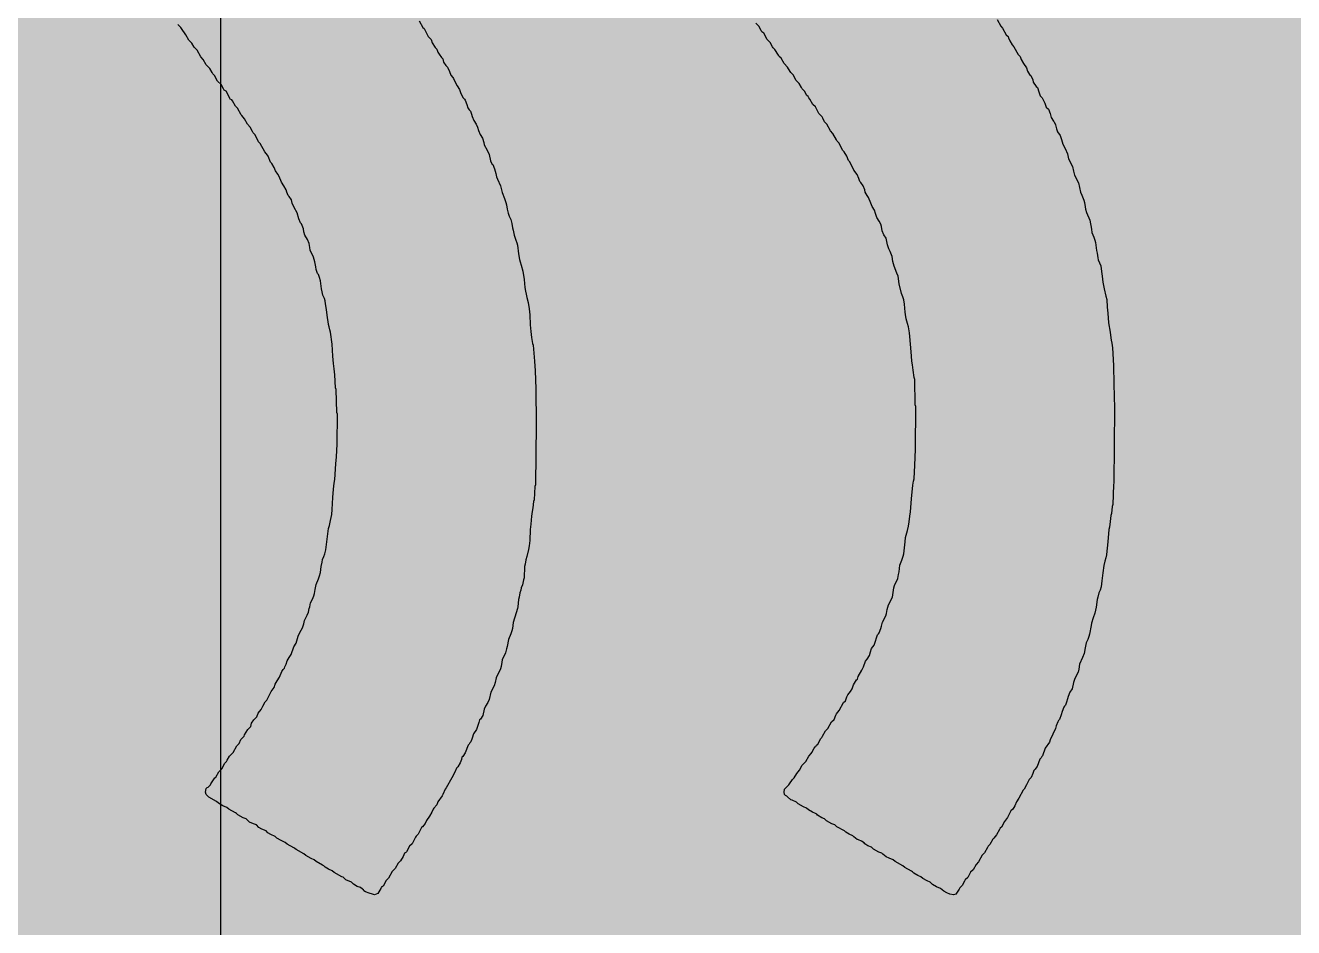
# Model space of a CAD drawing. Header units: inches. Extents: x 0 to 5379, y 0 to 5429.
# Drawn here: x 338.521 to 340.895, y 161.35 to 163.04 of the extents above; entities that cross this region are included whole.
import ezdxf

# ---------------------------------------------------------------- set-up
doc = ezdxf.new("R2010")
doc.units = ezdxf.units.IN
for name, color, linetype in [('Bottom Solder', 6, 'Continuous'), ('SIG 01', 90, 'Continuous'), ('Top Overlay', 2, 'Continuous')]:
    doc.layers.add(name, color=color, linetype=linetype)

msp = doc.modelspace()

# ---------------------------------------------------------------- hatches: boundary and pattern name
at = {"layer": 'Bottom Solder'}
for points in [[(320.6462, 159.1818), (347.218, 159.1818), (347.218, 203.8658), (320.6462, 203.8658)], [(302.967, 159.1818), (347.218, 159.1818), (347.218, 170.289), (302.967, 170.289)]]:
    msp.add_hatch(color=6, dxfattribs=at).paths.add_polyline_path(points)

# ---------------------------------------------------------------- linework, layer by layer
at = {"layer": 'SIG 01'}
msp.add_line((338.8868, 157.1747), (338.8868, 219.6116), dxfattribs=at)
at = {"layer": 'Top Overlay'}
for p, q in [((340.3403, 163.0504), (340.347, 163.038)), ((338.8123, 163.0357), (338.8066, 163.0414)), ((338.8134, 163.0335), (338.8123, 163.0357)), ((338.8213, 163.0222), (338.8134, 163.0335)), ((339.2585, 163.0481), (339.2653, 163.0357)), ((339.2653, 163.0357), (339.2675, 163.0335)), ((339.2675, 163.0335), (339.2687, 163.0312)), ((339.2687, 163.0312), (339.2754, 163.0188)), ((339.8941, 163.038), (339.8884, 163.0436)), ((339.8986, 163.0301), (339.8941, 163.038)), ((339.8997, 163.0278), (339.8986, 163.0301)), ((339.9014, 163.0261), (339.8997, 163.0278)), ((339.9036, 163.025), (339.9014, 163.0261)), ((340.347, 163.038), (340.3504, 163.0346)), ((340.3504, 163.0346), (340.3572, 163.0222)), ((338.8269, 163.0121), (338.8213, 163.0222)), ((338.8326, 163.0064), (338.8269, 163.0121)), ((338.8371, 162.9985), (338.8326, 163.0064)), ((339.2754, 163.0188), (339.2811, 163.0132)), ((339.2811, 163.0132), (339.2827, 163.007)), ((339.2827, 163.007), (339.2884, 162.998)), ((339.9098, 163.0132), (339.9036, 163.025)), ((339.9155, 163.0076), (339.9098, 163.0132)), ((339.92, 162.9997), (339.9155, 163.0076)), ((340.3572, 163.0222), (340.3606, 163.0188)), ((340.3606, 163.0188), (340.3617, 163.0166)), ((340.3617, 163.0166), (340.364, 163.0109)), ((340.364, 163.0109), (340.3685, 163.003)), ((340.3685, 163.003), (340.3718, 162.9997)), ((338.8427, 162.9929), (338.8371, 162.9985)), ((338.8495, 162.9805), (338.8427, 162.9929)), ((338.854, 162.976), (338.8495, 162.9805)), ((339.2884, 162.998), (339.2912, 162.9952)), ((339.2912, 162.9952), (339.2934, 162.9895)), ((339.2934, 162.9895), (339.2968, 162.9839)), ((339.2968, 162.9839), (339.2991, 162.9816)), ((339.2991, 162.9816), (339.3002, 162.9794)), ((339.3002, 162.9794), (339.3025, 162.9771)), ((339.9211, 162.9974), (339.92, 162.9997)), ((339.9239, 162.9946), (339.9211, 162.9974)), ((339.9312, 162.9839), (339.9239, 162.9946)), ((339.9324, 162.9816), (339.9312, 162.9839)), ((339.9357, 162.9783), (339.9324, 162.9816)), ((340.3718, 162.9997), (340.3797, 162.985)), ((340.3797, 162.985), (340.3831, 162.9816)), ((340.3831, 162.9816), (340.3854, 162.976)), ((338.8596, 162.9659), (338.854, 162.976)), ((338.8664, 162.9591), (338.8596, 162.9659)), ((338.8709, 162.9512), (338.8664, 162.9591)), ((339.3025, 162.9771), (339.3041, 162.9709)), ((339.3041, 162.9709), (339.3081, 162.9647)), ((339.3081, 162.9647), (339.3115, 162.9614)), ((339.3115, 162.9614), (339.3149, 162.9535)), ((339.9414, 162.9681), (339.9357, 162.9783)), ((339.9481, 162.9614), (339.9414, 162.9681)), ((339.9527, 162.9535), (339.9481, 162.9614)), ((340.3854, 162.976), (340.3899, 162.9681)), ((340.3899, 162.9681), (340.3955, 162.9602)), ((340.3955, 162.9602), (340.3972, 162.954)), ((338.872, 162.949), (338.8709, 162.9512)), ((338.8754, 162.9456), (338.872, 162.949)), ((338.881, 162.9354), (338.8754, 162.9456)), ((338.8878, 162.9287), (338.881, 162.9354)), ((339.3149, 162.9535), (339.3177, 162.9461)), ((339.3177, 162.9461), (339.3216, 162.9422)), ((339.3216, 162.9422), (339.3227, 162.9399)), ((339.3227, 162.9399), (339.3261, 162.9321)), ((339.3261, 162.9321), (339.3295, 162.9264)), ((339.9538, 162.9512), (339.9527, 162.9535)), ((339.9583, 162.9467), (339.9538, 162.9512)), ((339.9639, 162.9366), (339.9583, 162.9467)), ((339.9696, 162.9309), (339.9639, 162.9366)), ((340.3972, 162.954), (340.4011, 162.9478)), ((340.4011, 162.9478), (340.4034, 162.9456)), ((340.4034, 162.9456), (340.4068, 162.9377)), ((340.4068, 162.9377), (340.4079, 162.9332)), ((340.4079, 162.9332), (340.4135, 162.9253)), ((338.8923, 162.9208), (338.8878, 162.9287)), ((338.8934, 162.9185), (338.8923, 162.9208)), ((338.8968, 162.9163), (338.8934, 162.9185)), ((338.9052, 162.9011), (338.8968, 162.9163)), ((339.3295, 162.9264), (339.334, 162.9197)), ((339.334, 162.9197), (339.3363, 162.9118)), ((339.3363, 162.9118), (339.3408, 162.9039)), ((339.9741, 162.923), (339.9696, 162.9309)), ((339.9752, 162.9208), (339.9741, 162.923)), ((339.9797, 162.9163), (339.9752, 162.9208)), ((339.9842, 162.9084), (339.9797, 162.9163)), ((339.9865, 162.9061), (339.9842, 162.9084)), ((340.4135, 162.9253), (340.4158, 162.923)), ((340.4158, 162.923), (340.418, 162.9152)), ((340.418, 162.9152), (340.4209, 162.9078)), ((340.4209, 162.9078), (340.4248, 162.9039)), ((338.9075, 162.8999), (338.9052, 162.9011)), ((338.9092, 162.8982), (338.9075, 162.8999)), ((338.9148, 162.8881), (338.9092, 162.8982)), ((338.9182, 162.8847), (338.9148, 162.8881)), ((338.925, 162.8723), (338.9182, 162.8847)), ((339.3408, 162.9039), (339.343, 162.9016)), ((339.343, 162.9016), (339.3442, 162.8994)), ((339.3442, 162.8994), (339.3475, 162.8915)), ((339.3475, 162.8915), (339.3492, 162.8853)), ((339.3492, 162.8853), (339.352, 162.8813)), ((339.9876, 162.9039), (339.9865, 162.9061)), ((339.9898, 162.9016), (339.9876, 162.9039)), ((339.9955, 162.8915), (339.9898, 162.9016)), ((340, 162.887), (339.9955, 162.8915)), ((340.0067, 162.8746), (340, 162.887)), ((340.4248, 162.9039), (340.4259, 162.9016)), ((340.4259, 162.9016), (340.4293, 162.8937)), ((340.4293, 162.8937), (340.4321, 162.8864)), ((340.4321, 162.8864), (340.4361, 162.8825)), ((338.9267, 162.8706), (338.925, 162.8723)), ((338.9317, 162.8644), (338.9267, 162.8706)), ((338.9368, 162.8549), (338.9317, 162.8644)), ((339.352, 162.8813), (339.3543, 162.8791)), ((339.3543, 162.8791), (339.3566, 162.8735)), ((339.3566, 162.8735), (339.3577, 162.869)), ((339.3577, 162.869), (339.3605, 162.8616)), ((339.3605, 162.8616), (339.365, 162.8549)), ((340.0124, 162.869), (340.0067, 162.8746)), ((340.0129, 162.8684), (340.0124, 162.869)), ((340.0141, 162.8661), (340.0129, 162.8684)), ((340.0169, 162.8588), (340.0141, 162.8661)), ((340.4361, 162.8825), (340.4395, 162.8746)), ((340.4395, 162.8746), (340.4411, 162.8673)), ((340.4411, 162.8673), (340.4456, 162.8605)), ((340.4456, 162.8605), (340.4473, 162.8588)), ((338.9419, 162.8487), (338.9368, 162.8549)), ((338.9464, 162.8408), (338.9419, 162.8487)), ((338.9475, 162.8385), (338.9464, 162.8408)), ((338.9509, 162.8351), (338.9475, 162.8385)), ((339.365, 162.8549), (339.3678, 162.8487)), ((339.3678, 162.8487), (339.3695, 162.8425)), ((339.3695, 162.8425), (339.3723, 162.8351)), ((340.0214, 162.8543), (340.0169, 162.8588)), ((340.0282, 162.8419), (340.0214, 162.8543)), ((340.0327, 162.8374), (340.0282, 162.8419)), ((340.0394, 162.825), (340.0327, 162.8374)), ((340.4473, 162.8588), (340.4496, 162.8532)), ((340.4496, 162.8532), (340.4513, 162.8459)), ((340.4513, 162.8459), (340.4535, 162.8402)), ((340.4535, 162.8402), (340.458, 162.8335)), ((338.9554, 162.8273), (338.9509, 162.8351)), ((338.9576, 162.8216), (338.9554, 162.8273)), ((338.961, 162.8182), (338.9576, 162.8216)), ((338.9695, 162.803), (338.961, 162.8182)), ((339.3723, 162.8351), (339.3768, 162.8284)), ((339.3768, 162.8284), (339.3791, 162.8205)), ((339.3791, 162.8205), (339.3802, 162.816)), ((339.3802, 162.816), (339.3858, 162.8058)), ((340.0405, 162.8228), (340.0394, 162.825)), ((340.0439, 162.8194), (340.0405, 162.8228)), ((340.0484, 162.8115), (340.0439, 162.8194)), ((340.458, 162.8335), (340.4609, 162.8261)), ((340.4609, 162.8261), (340.4631, 162.8171)), ((340.4631, 162.8171), (340.4676, 162.8092)), ((338.9745, 162.7968), (338.9695, 162.803)), ((338.9757, 162.7946), (338.9745, 162.7968)), ((338.9802, 162.7833), (338.9757, 162.7946)), ((339.3858, 162.8058), (339.3892, 162.798)), ((339.3892, 162.798), (339.392, 162.7861)), ((340.0507, 162.8058), (340.0484, 162.8115)), ((340.0541, 162.8025), (340.0507, 162.8058)), ((340.0586, 162.7946), (340.0541, 162.8025)), ((340.062, 162.7867), (340.0586, 162.7946)), ((340.4676, 162.8092), (340.4721, 162.7991)), ((340.4721, 162.7991), (340.4738, 162.7895)), ((340.4738, 162.7895), (340.4811, 162.7754)), ((338.9824, 162.7811), (338.9802, 162.7833)), ((338.9869, 162.7732), (338.9824, 162.7811)), ((338.9892, 162.7675), (338.9869, 162.7732)), ((338.9937, 162.7608), (338.9892, 162.7675)), ((339.392, 162.7861), (339.3943, 162.7805)), ((339.3943, 162.7805), (339.396, 162.7788)), ((339.396, 162.7788), (339.3994, 162.7709)), ((339.3994, 162.7709), (339.4016, 162.7619)), ((340.0642, 162.7844), (340.062, 162.7867)), ((340.0698, 162.7743), (340.0642, 162.7844)), ((340.0721, 162.7687), (340.0698, 162.7743)), ((340.0783, 162.7602), (340.0721, 162.7687)), ((340.4811, 162.7754), (340.4834, 162.7664)), ((340.4834, 162.7664), (340.4851, 162.7591)), ((338.9965, 162.7568), (338.9937, 162.7608)), ((339.0005, 162.7461), (338.9965, 162.7568)), ((339.005, 162.7394), (339.0005, 162.7461)), ((339.4016, 162.7619), (339.4033, 162.7557)), ((339.4033, 162.7557), (339.405, 162.7518)), ((339.405, 162.7518), (339.4106, 162.7394)), ((340.0811, 162.7529), (340.0783, 162.7602)), ((340.0834, 162.7473), (340.0811, 162.7529)), ((340.0851, 162.7456), (340.0834, 162.7473)), ((340.0896, 162.7388), (340.0851, 162.7456)), ((340.4851, 162.7591), (340.4924, 162.745)), ((340.4924, 162.745), (340.4964, 162.7275)), ((339.0095, 162.7315), (339.005, 162.7394)), ((339.0106, 162.727), (339.0095, 162.7315)), ((339.0129, 162.7213), (339.0106, 162.727)), ((339.0151, 162.7191), (339.0129, 162.7213)), ((339.0191, 162.7129), (339.0151, 162.7191)), ((339.4106, 162.7394), (339.4135, 162.7264)), ((339.4135, 162.7264), (339.418, 162.7151)), ((340.0924, 162.7315), (340.0896, 162.7388)), ((340.0935, 162.727), (340.0924, 162.7315)), ((340.0969, 162.7213), (340.0935, 162.727)), ((340.098, 162.7191), (340.0969, 162.7213)), ((340.0997, 162.7174), (340.098, 162.7191)), ((340.1037, 162.7067), (340.0997, 162.7174)), ((340.4964, 162.7275), (340.4986, 162.7219)), ((340.4986, 162.7219), (340.5026, 162.7123)), ((339.0207, 162.7067), (339.0191, 162.7129)), ((339.0241, 162.6988), (339.0207, 162.7067)), ((339.0298, 162.6887), (339.0241, 162.6988)), ((339.418, 162.7151), (339.4208, 162.7078)), ((339.4208, 162.7078), (339.4219, 162.7033)), ((339.4219, 162.7033), (339.423, 162.6954)), ((339.423, 162.6954), (339.4247, 162.6881)), ((340.1065, 162.7005), (340.1037, 162.7067)), ((340.111, 162.6937), (340.1065, 162.7005)), ((340.1127, 162.6875), (340.111, 162.6937)), ((340.5026, 162.7123), (340.5037, 162.7078)), ((340.5037, 162.7078), (340.5048, 162.6999)), ((340.5048, 162.6999), (340.5059, 162.6954)), ((340.5059, 162.6954), (340.5076, 162.6892)), ((339.0331, 162.6774), (339.0298, 162.6887)), ((339.0365, 162.6695), (339.0331, 162.6774)), ((339.4247, 162.6881), (339.427, 162.6825)), ((339.427, 162.6825), (339.4298, 162.6763)), ((339.4298, 162.6763), (339.432, 162.6684)), ((340.1149, 162.6796), (340.1127, 162.6875)), ((340.1194, 162.6729), (340.1149, 162.6796)), ((340.1228, 162.6672), (340.1194, 162.6729)), ((340.5076, 162.6892), (340.5138, 162.6751)), ((340.5138, 162.6751), (340.5166, 162.6577)), ((339.0382, 162.6678), (339.0365, 162.6695)), ((339.0416, 162.6588), (339.0382, 162.6678)), ((339.0427, 162.6532), (339.0416, 162.6588)), ((339.0444, 162.647), (339.0427, 162.6532)), ((339.0495, 162.6385), (339.0444, 162.647)), ((339.432, 162.6684), (339.4332, 162.6605)), ((339.4332, 162.6605), (339.4343, 162.656)), ((339.4343, 162.656), (339.436, 162.6464)), ((339.436, 162.6464), (339.4394, 162.6374)), ((340.1239, 162.6627), (340.1228, 162.6672)), ((340.1251, 162.6549), (340.1239, 162.6627)), ((340.1279, 162.6475), (340.1251, 162.6549)), ((340.1324, 162.6408), (340.1279, 162.6475)), ((340.5166, 162.6577), (340.5178, 162.652)), ((340.5178, 162.652), (340.5211, 162.643)), ((339.0523, 162.6312), (339.0495, 162.6385)), ((339.0534, 162.6233), (339.0523, 162.6312)), ((339.0546, 162.6188), (339.0534, 162.6233)), ((339.4394, 162.6374), (339.4411, 162.6323)), ((339.4411, 162.6323), (339.4422, 162.6278)), ((339.4422, 162.6278), (339.4444, 162.612)), ((340.1352, 162.6289), (340.1324, 162.6408)), ((340.1375, 162.621), (340.1352, 162.6289)), ((340.5211, 162.643), (340.5234, 162.6374)), ((340.5234, 162.6374), (340.5245, 162.6329)), ((340.5245, 162.6329), (340.5262, 162.6177)), ((339.0607, 162.6058), (339.0546, 162.6188)), ((339.063, 162.5968), (339.0607, 162.6058)), ((339.4444, 162.612), (339.4461, 162.6013)), ((339.4461, 162.6013), (339.4473, 162.5968)), ((340.1403, 162.616), (340.1375, 162.621)), ((340.1437, 162.607), (340.1403, 162.616)), ((340.1453, 162.5974), (340.1437, 162.607)), ((340.5262, 162.6177), (340.5273, 162.6132)), ((340.5273, 162.6132), (340.5285, 162.6041)), ((340.5285, 162.6041), (340.5296, 162.6008)), ((340.5296, 162.6008), (340.5341, 162.5895)), ((339.0647, 162.5872), (339.063, 162.5968)), ((339.0658, 162.5827), (339.0647, 162.5872)), ((339.0681, 162.5748), (339.0658, 162.5827)), ((339.4473, 162.5968), (339.449, 162.5906)), ((339.449, 162.5906), (339.4523, 162.5794)), ((339.4523, 162.5794), (339.4546, 162.5636)), ((340.1476, 162.5884), (340.1453, 162.5974)), ((340.1527, 162.5754), (340.1476, 162.5884)), ((340.1549, 162.5698), (340.1527, 162.5754)), ((340.5341, 162.5895), (340.5358, 162.5788)), ((340.5358, 162.5788), (340.5369, 162.5698)), ((339.0698, 162.5732), (339.0681, 162.5748)), ((339.072, 162.5675), (339.0698, 162.5732)), ((339.0737, 162.5613), (339.072, 162.5675)), ((339.0754, 162.5461), (339.0737, 162.5613)), ((339.4546, 162.5636), (339.4563, 162.5484)), ((340.1566, 162.5557), (340.1549, 162.5698)), ((340.1611, 162.5377), (340.1566, 162.5557)), ((340.5369, 162.5698), (340.538, 162.5585)), ((340.538, 162.5585), (340.5403, 162.5461)), ((339.0765, 162.5405), (339.0754, 162.5461)), ((339.0782, 162.5343), (339.0765, 162.5405)), ((339.081, 162.5281), (339.0782, 162.5343)), ((339.0822, 162.5236), (339.081, 162.5281)), ((339.4563, 162.5484), (339.4574, 162.5416)), ((339.4574, 162.5416), (339.4585, 162.536)), ((339.4585, 162.536), (339.4602, 162.5298)), ((339.4602, 162.5298), (339.4625, 162.5208)), ((340.1639, 162.5315), (340.1611, 162.5377)), ((340.1656, 162.5253), (340.1639, 162.5315)), ((340.5403, 162.5461), (340.5437, 162.5326)), ((340.5437, 162.5326), (340.5454, 162.5264)), ((339.0833, 162.5179), (339.0822, 162.5236)), ((339.0844, 162.5112), (339.0833, 162.5179)), ((339.0855, 162.5022), (339.0844, 162.5112)), ((339.4625, 162.5208), (339.4642, 162.5089)), ((339.4642, 162.5089), (339.4653, 162.4977)), ((340.1668, 162.5174), (340.1656, 162.5253)), ((340.1679, 162.5027), (340.1668, 162.5174)), ((340.5454, 162.5264), (340.5465, 162.5117)), ((340.5465, 162.5117), (340.5476, 162.5005)), ((339.0867, 162.492), (339.0855, 162.5022)), ((339.0878, 162.4853), (339.0867, 162.492)), ((339.0889, 162.4796), (339.0878, 162.4853)), ((339.4653, 162.4977), (339.4664, 162.4785)), ((340.169, 162.4982), (340.1679, 162.5027)), ((340.1701, 162.4903), (340.169, 162.4982)), ((340.1724, 162.4813), (340.1701, 162.4903)), ((340.1741, 162.4751), (340.1724, 162.4813)), ((340.5476, 162.5005), (340.5488, 162.4824)), ((340.5488, 162.4824), (340.5516, 162.465)), ((339.09, 162.4751), (339.0889, 162.4796)), ((339.0912, 162.4695), (339.09, 162.4751)), ((339.0923, 162.465), (339.0912, 162.4695)), ((339.0957, 162.4424), (339.0923, 162.465)), ((339.4664, 162.4785), (339.4675, 162.4661)), ((339.4675, 162.4661), (339.4687, 162.4548)), ((340.1763, 162.4639), (340.1741, 162.4751)), ((340.1786, 162.4357), (340.1763, 162.4639)), ((340.5516, 162.465), (340.5527, 162.4593)), ((340.5527, 162.4593), (340.5538, 162.4503)), ((339.0968, 162.4199), (339.0957, 162.4424)), ((339.4687, 162.4548), (339.4704, 162.4441)), ((339.4704, 162.4441), (339.4715, 162.4407)), ((339.4715, 162.4407), (339.4726, 162.4329)), ((339.4726, 162.4329), (339.4743, 162.4109)), ((340.1797, 162.4199), (340.1786, 162.4357)), ((340.5538, 162.4503), (340.555, 162.4447)), ((340.555, 162.4447), (340.5561, 162.4357)), ((340.5561, 162.4357), (340.5578, 162.4024)), ((339.0979, 162.4064), (339.0968, 162.4199)), ((339.4743, 162.4109), (339.4754, 162.3929)), ((340.1808, 162.4109), (340.1797, 162.4199)), ((340.182, 162.4041), (340.1808, 162.4109)), ((339.0991, 162.3962), (339.0979, 162.4064)), ((339.1002, 162.385), (339.0991, 162.3962)), ((339.1019, 162.3607), (339.1002, 162.385)), ((339.4754, 162.3929), (339.4766, 162.3591)), ((340.1831, 162.394), (340.182, 162.4041)), ((340.1848, 162.3799), (340.1831, 162.394)), ((340.5578, 162.4024), (340.5589, 162.3675)), ((340.1859, 162.3765), (340.1848, 162.3799)), ((340.187, 162.3292), (340.1859, 162.3765)), ((340.5589, 162.3675), (340.56, 162.3224)), ((339.103, 162.3574), (339.1019, 162.3607)), ((339.1041, 162.3145), (339.103, 162.3574)), ((339.4766, 162.3591), (339.4771, 162.2931)), ((339.1053, 162.3112), (339.1041, 162.3145)), ((340.1882, 162.3258), (340.187, 162.3292)), ((340.1876, 162.2452), (340.1882, 162.3258)), ((340.56, 162.3224), (340.5589, 162.1827)), ((339.1047, 162.2554), (339.1053, 162.3112)), ((339.4771, 162.292), (339.476, 162.1793)), ((339.4771, 162.2931), (339.4771, 162.292)), ((339.1036, 162.2317), (339.1047, 162.2554)), ((340.1865, 162.2159), (340.1876, 162.2452)), ((339.1024, 162.2182), (339.1036, 162.2317)), ((339.1002, 162.1889), (339.1024, 162.2182)), ((340.1848, 162.1906), (340.1865, 162.2159)), ((339.0979, 162.1709), (339.0991, 162.1821)), ((339.0991, 162.1821), (339.1002, 162.1889)), ((339.4749, 162.1759), (339.4737, 162.1511)), ((339.476, 162.1793), (339.4749, 162.1759)), ((340.1797, 162.1528), (340.1825, 162.1782)), ((340.1825, 162.1782), (340.1837, 162.1861)), ((340.1837, 162.1861), (340.1848, 162.1906)), ((340.5578, 162.1793), (340.5566, 162.1421)), ((340.5589, 162.1827), (340.5578, 162.1793)), ((339.0957, 162.1326), (339.0968, 162.1551)), ((339.0968, 162.1551), (339.0979, 162.1709)), ((339.4726, 162.1478), (339.4709, 162.1359)), ((339.4737, 162.1511), (339.4726, 162.1478)), ((340.178, 162.1286), (340.1797, 162.1528)), ((339.0946, 162.1235), (339.0957, 162.1326)), ((339.4698, 162.1292), (339.4687, 162.1202)), ((339.4709, 162.1359), (339.4698, 162.1292)), ((340.1769, 162.1207), (340.178, 162.1286)), ((340.5544, 162.1252), (340.5533, 162.1218)), ((340.5555, 162.1388), (340.5544, 162.1252)), ((340.5566, 162.1421), (340.5555, 162.1388)), ((339.0884, 162.0971), (339.0906, 162.1027)), ((339.0906, 162.1027), (339.0923, 162.1123)), ((339.0923, 162.1123), (339.0946, 162.1235)), ((339.4675, 162.1055), (339.4664, 162.0954)), ((339.4687, 162.1202), (339.4675, 162.1055)), ((340.1724, 162.0937), (340.1746, 162.1016)), ((340.1746, 162.1016), (340.1758, 162.1095)), ((340.1758, 162.1095), (340.1769, 162.1207)), ((340.5521, 162.1106), (340.5504, 162.0999)), ((340.5533, 162.1218), (340.5521, 162.1106)), ((339.0839, 162.0576), (339.0884, 162.0971)), ((339.4664, 162.0954), (339.4653, 162.0751)), ((340.1679, 162.0723), (340.169, 162.0802)), ((340.169, 162.0802), (340.1724, 162.0937)), ((340.5482, 162.0796), (340.5471, 162.0661)), ((340.5493, 162.0954), (340.5482, 162.0796)), ((340.5504, 162.0999), (340.5493, 162.0954)), ((339.0816, 162.0497), (339.0839, 162.0576)), ((339.463, 162.0582), (339.4597, 162.0447)), ((339.4642, 162.0649), (339.463, 162.0582)), ((339.4653, 162.0751), (339.4642, 162.0649)), ((340.1656, 162.0497), (340.1679, 162.0723)), ((340.5459, 162.0548), (340.5448, 162.048)), ((340.5471, 162.0661), (340.5459, 162.0548)), ((339.0748, 162.0261), (339.0765, 162.0345)), ((339.0765, 162.0345), (339.0777, 162.039)), ((339.0777, 162.039), (339.0799, 162.0447)), ((339.0799, 162.0447), (339.0816, 162.0497)), ((339.4568, 162.0306), (339.4557, 162.0261)), ((339.458, 162.0385), (339.4568, 162.0306)), ((339.4597, 162.0447), (339.458, 162.0385)), ((340.1566, 162.0159), (340.1583, 162.0289)), ((340.1583, 162.0289), (340.1617, 162.0379)), ((340.1617, 162.0379), (340.1645, 162.0452)), ((340.1645, 162.0452), (340.1656, 162.0497)), ((340.542, 162.0362), (340.5397, 162.0283)), ((340.5437, 162.0424), (340.542, 162.0362)), ((340.5448, 162.048), (340.5437, 162.0424)), ((339.0698, 162.003), (339.072, 162.0086)), ((339.072, 162.0086), (339.0737, 162.0148)), ((339.0737, 162.0148), (339.0748, 162.0261)), ((339.4557, 162.0261), (339.4546, 162.0047)), ((340.1544, 162.0035), (340.1555, 162.0114)), ((340.1555, 162.0114), (340.1566, 162.0159)), ((340.538, 162.0142), (340.5364, 161.999)), ((340.5397, 162.0283), (340.538, 162.0142)), ((339.0624, 161.9754), (339.0636, 161.9832)), ((339.0636, 161.9832), (339.0658, 161.9923)), ((339.0658, 161.9923), (339.0698, 162.003)), ((339.4484, 161.9816), (339.4467, 161.9765)), ((339.4495, 161.9861), (339.4484, 161.9816)), ((339.4518, 161.9917), (339.4495, 161.9861)), ((339.4535, 162.0013), (339.4518, 161.9917)), ((339.4546, 162.0047), (339.4535, 162.0013)), ((340.1453, 161.9731), (340.147, 161.9861)), ((340.147, 161.9861), (340.1482, 161.9906)), ((340.1482, 161.9906), (340.1544, 162.0035)), ((340.533, 161.9821), (340.5307, 161.9765)), ((340.5347, 161.9883), (340.533, 161.9821)), ((340.5364, 161.999), (340.5347, 161.9883)), ((339.0534, 161.9506), (339.0551, 161.9579)), ((339.0551, 161.9579), (339.0585, 161.9647)), ((339.0585, 161.9647), (339.0613, 161.9709)), ((339.0613, 161.9709), (339.0624, 161.9754)), ((339.4444, 161.9641), (339.4433, 161.9506)), ((339.4456, 161.9686), (339.4444, 161.9641)), ((339.4467, 161.9765), (339.4456, 161.9686)), ((340.1369, 161.9545), (340.1442, 161.9686)), ((340.1442, 161.9686), (340.1453, 161.9731)), ((340.5273, 161.9641), (340.5257, 161.95)), ((340.5285, 161.9686), (340.5273, 161.9641)), ((340.5307, 161.9765), (340.5285, 161.9686)), ((339.0438, 161.9252), (339.0489, 161.9348)), ((339.0489, 161.9348), (339.0512, 161.9404)), ((339.0512, 161.9404), (339.0523, 161.9472)), ((339.0523, 161.9472), (339.0534, 161.9506)), ((339.4399, 161.9393), (339.4343, 161.9213)), ((339.4422, 161.9472), (339.4399, 161.9393)), ((339.4433, 161.9506), (339.4422, 161.9472)), ((340.1318, 161.9337), (340.1329, 161.9382)), ((340.1329, 161.9382), (340.1346, 161.9455)), ((340.1346, 161.9455), (340.1369, 161.9545)), ((340.5234, 161.9387), (340.52, 161.9297)), ((340.5257, 161.95), (340.5234, 161.9387)), ((339.0348, 161.9027), (339.0399, 161.9111)), ((339.0399, 161.9111), (339.0422, 161.919)), ((339.0422, 161.919), (339.0438, 161.9252)), ((339.4343, 161.9213), (339.4332, 161.91)), ((340.1228, 161.91), (340.1239, 161.9145)), ((340.1239, 161.9145), (340.1256, 161.9218)), ((340.1256, 161.9218), (340.1318, 161.9337)), ((340.5161, 161.9156), (340.5133, 161.8993)), ((340.5172, 161.9201), (340.5161, 161.9156)), ((340.52, 161.9297), (340.5172, 161.9201)), ((339.0281, 161.8824), (339.032, 161.8954)), ((339.032, 161.8954), (339.0348, 161.9027)), ((339.4253, 161.8897), (339.423, 161.8762)), ((339.4298, 161.8999), (339.4253, 161.8897)), ((339.432, 161.9055), (339.4298, 161.8999)), ((339.4332, 161.91), (339.432, 161.9055)), ((340.1127, 161.8863), (340.1144, 161.8925)), ((340.1144, 161.8925), (340.1166, 161.8982)), ((340.1166, 161.8982), (340.1183, 161.8999)), ((340.1183, 161.8999), (340.1194, 161.9021)), ((340.1194, 161.9021), (340.1228, 161.91)), ((340.5099, 161.8892), (340.5071, 161.883)), ((340.5121, 161.8948), (340.5099, 161.8892)), ((340.5133, 161.8993), (340.5121, 161.8948)), ((339.0185, 161.8615), (339.0236, 161.8756)), ((339.0236, 161.8756), (339.0281, 161.8824)), ((339.4202, 161.8644), (339.414, 161.8514)), ((339.4219, 161.8717), (339.4202, 161.8644)), ((339.423, 161.8762), (339.4219, 161.8717)), ((340.1014, 161.8593), (340.1031, 161.8666)), ((340.1031, 161.8666), (340.1053, 161.8723)), ((340.1053, 161.8723), (340.1098, 161.879)), ((340.1098, 161.879), (340.1127, 161.8863)), ((340.5031, 161.8632), (340.5003, 161.8559)), ((340.5048, 161.8739), (340.5031, 161.8632)), ((340.5071, 161.883), (340.5048, 161.8739)), ((339.0072, 161.8379), (339.0095, 161.8435)), ((339.0095, 161.8435), (339.0112, 161.8497)), ((339.0112, 161.8497), (339.0151, 161.8559)), ((339.0151, 161.8559), (339.0185, 161.8615)), ((339.4118, 161.839), (339.4106, 161.8345)), ((339.4129, 161.8469), (339.4118, 161.839)), ((339.414, 161.8514), (339.4129, 161.8469)), ((340.0901, 161.8379), (340.0941, 161.8486)), ((340.0941, 161.8486), (340.0969, 161.8525)), ((340.0969, 161.8525), (340.1014, 161.8593)), ((340.4947, 161.8435), (340.493, 161.8339)), ((340.5003, 161.8559), (340.4947, 161.8435)), ((338.9926, 161.812), (338.9971, 161.8187)), ((338.9971, 161.8187), (339.001, 161.8294)), ((339.001, 161.8294), (339.0038, 161.8334)), ((339.0038, 161.8334), (339.0061, 161.8356)), ((339.0061, 161.8356), (339.0072, 161.8379)), ((339.4028, 161.8176), (339.4005, 161.8086)), ((339.4106, 161.8345), (339.4028, 161.8176)), ((340.0772, 161.8137), (340.0789, 161.8153)), ((340.0789, 161.8153), (340.08, 161.8199)), ((340.08, 161.8199), (340.0867, 161.8322)), ((340.0867, 161.8322), (340.0901, 161.8379)), ((340.4857, 161.8165), (340.4834, 161.8086)), ((340.4918, 161.8283), (340.4857, 161.8165)), ((340.493, 161.8339), (340.4918, 161.8283)), ((338.9779, 161.786), (338.9813, 161.7917)), ((338.9813, 161.7917), (338.9869, 161.7996)), ((338.9869, 161.7996), (338.9886, 161.8058)), ((338.9886, 161.8058), (338.9926, 161.812)), ((339.3988, 161.8024), (339.3926, 161.7906)), ((339.4005, 161.8086), (339.3988, 161.8024)), ((340.0608, 161.786), (340.0659, 161.7922)), ((340.0659, 161.7922), (340.0687, 161.7973)), ((340.0687, 161.7973), (340.0715, 161.8046)), ((340.0715, 161.8046), (340.0772, 161.8137)), ((340.4806, 161.7968), (340.4766, 161.7906)), ((340.4834, 161.8086), (340.4806, 161.7968)), ((338.9655, 161.7646), (338.97, 161.7725)), ((338.97, 161.7725), (338.9734, 161.7759)), ((338.9734, 161.7759), (338.9745, 161.7782)), ((338.9745, 161.7782), (338.9779, 161.786)), ((339.387, 161.7714), (339.3825, 161.7646)), ((339.3892, 161.777), (339.387, 161.7714)), ((339.3926, 161.7906), (339.3892, 161.777)), ((340.0445, 161.7562), (340.0529, 161.7714)), ((340.0529, 161.7714), (340.0563, 161.7748)), ((340.0563, 161.7748), (340.0591, 161.7821)), ((340.0591, 161.7821), (340.0608, 161.786)), ((340.4704, 161.772), (340.4682, 161.7663)), ((340.4721, 161.7782), (340.4704, 161.772)), ((340.4733, 161.7827), (340.4721, 161.7782)), ((340.4766, 161.7906), (340.4733, 161.7827)), ((338.9486, 161.7387), (338.9543, 161.7444)), ((338.9543, 161.7444), (338.9571, 161.7517)), ((338.9571, 161.7517), (338.9627, 161.7584)), ((338.9627, 161.7584), (338.9655, 161.7646)), ((339.3774, 161.7472), (339.3729, 161.7404)), ((339.3802, 161.759), (339.3774, 161.7472)), ((339.3825, 161.7646), (339.3802, 161.759)), ((340.0349, 161.7398), (340.0383, 161.7477)), ((340.0383, 161.7477), (340.0394, 161.75)), ((340.0394, 161.75), (340.0445, 161.7562)), ((340.4603, 161.7483), (340.4569, 161.7393)), ((340.462, 161.7545), (340.4603, 161.7483)), ((340.4654, 161.7624), (340.462, 161.7545)), ((340.4665, 161.7646), (340.4654, 161.7624)), ((340.4682, 161.7663), (340.4665, 161.7646)), ((338.9317, 161.7106), (338.9374, 161.7207)), ((338.9374, 161.7207), (338.943, 161.7263)), ((338.943, 161.7263), (338.9447, 161.7325)), ((338.9447, 161.7325), (338.9486, 161.7387)), ((339.3656, 161.7207), (339.3599, 161.7128)), ((339.3678, 161.7263), (339.3656, 161.7207)), ((339.3701, 161.7342), (339.3678, 161.7263)), ((339.3712, 161.7387), (339.3701, 161.7342)), ((339.3729, 161.7404), (339.3712, 161.7387)), ((340.0191, 161.7184), (340.0236, 161.7229)), ((340.0236, 161.7229), (340.0304, 161.7353)), ((340.0304, 161.7353), (340.0349, 161.7398)), ((340.4496, 161.7229), (340.4395, 161.7015)), ((340.4507, 161.7275), (340.4496, 161.7229)), ((340.4541, 161.7353), (340.4507, 161.7275)), ((340.4552, 161.7376), (340.4541, 161.7353)), ((340.4569, 161.7393), (340.4552, 161.7376)), ((338.9216, 161.6948), (338.9244, 161.7021)), ((338.9244, 161.7021), (338.9306, 161.7083)), ((338.9306, 161.7083), (338.9317, 161.7106)), ((339.3549, 161.6976), (339.3532, 161.6959)), ((339.3577, 161.7049), (339.3549, 161.6976)), ((339.3599, 161.7128), (339.3577, 161.7049)), ((340.0045, 161.6936), (340.0101, 161.7038)), ((340.0101, 161.7038), (340.0124, 161.706)), ((340.0124, 161.706), (340.0135, 161.7083)), ((340.0135, 161.7083), (340.0191, 161.7184)), ((340.4383, 161.697), (340.4304, 161.6858)), ((340.4395, 161.7015), (340.4383, 161.697)), ((338.9036, 161.6711), (338.9103, 161.6779)), ((338.9103, 161.6779), (338.9171, 161.6903)), ((338.9171, 161.6903), (338.9216, 161.6948)), ((339.3447, 161.6773), (339.3402, 161.6705)), ((339.3498, 161.6914), (339.3447, 161.6773)), ((339.352, 161.6936), (339.3498, 161.6914)), ((339.3532, 161.6959), (339.352, 161.6936)), ((339.9876, 161.6711), (339.9921, 161.6756)), ((339.9921, 161.6756), (339.9932, 161.6779)), ((339.9932, 161.6779), (339.9977, 161.6858)), ((339.9977, 161.6858), (339.9994, 161.6886)), ((339.9994, 161.6886), (340.0011, 161.6891)), ((340.0011, 161.6891), (340.0022, 161.6914)), ((340.0022, 161.6914), (340.0045, 161.6936)), ((340.4304, 161.6858), (340.4254, 161.6717)), ((338.8889, 161.6474), (338.8945, 161.6576)), ((338.8945, 161.6576), (338.8979, 161.661)), ((338.8979, 161.661), (338.899, 161.6632)), ((338.899, 161.6632), (338.9036, 161.6711)), ((339.3306, 161.6508), (339.3284, 161.6486)), ((339.3351, 161.6587), (339.3306, 161.6508)), ((339.3374, 161.6644), (339.3351, 161.6587)), ((339.3385, 161.6689), (339.3374, 161.6644)), ((339.3402, 161.6705), (339.3385, 161.6689)), ((339.9701, 161.6446), (339.9752, 161.6542)), ((339.9752, 161.6542), (339.982, 161.661)), ((339.982, 161.661), (339.9876, 161.6711)), ((340.4152, 161.6514), (340.4124, 161.6486)), ((340.4203, 161.6655), (340.4152, 161.6514)), ((340.4225, 161.6677), (340.4203, 161.6655)), ((340.4237, 161.67), (340.4225, 161.6677)), ((340.4254, 161.6717), (340.4237, 161.67)), ((338.8686, 161.6193), (338.8759, 161.63)), ((338.8759, 161.63), (338.8776, 161.6317)), ((338.8776, 161.6317), (338.8833, 161.6418)), ((338.8833, 161.6418), (338.8889, 161.6474)), ((339.3194, 161.6305), (339.3092, 161.6114)), ((339.325, 161.6407), (339.3194, 161.6305)), ((339.3284, 161.6486), (339.325, 161.6407)), ((339.9515, 161.6193), (339.9572, 161.6272)), ((339.9572, 161.6272), (339.9605, 161.6305)), ((339.9605, 161.6305), (339.965, 161.6384)), ((339.965, 161.6384), (339.9701, 161.6446)), ((340.4, 161.6272), (340.3955, 161.617)), ((340.404, 161.6311), (340.4, 161.6272)), ((340.4068, 161.6384), (340.404, 161.6311)), ((340.409, 161.6441), (340.4068, 161.6384)), ((340.4113, 161.6463), (340.409, 161.6441)), ((340.4124, 161.6486), (340.4113, 161.6463)), ((338.8585, 161.6035), (338.8596, 161.6103)), ((338.8596, 161.599), (338.8585, 161.6035)), ((338.8596, 161.6103), (338.8613, 161.612)), ((338.8613, 161.612), (338.8636, 161.6131)), ((338.8636, 161.6131), (338.8675, 161.617)), ((338.8675, 161.617), (338.8686, 161.6193)), ((339.307, 161.6091), (339.3025, 161.599)), ((339.3092, 161.6114), (339.307, 161.6091)), ((339.9414, 161.6035), (339.9425, 161.6091)), ((339.9425, 161.599), (339.9414, 161.6035)), ((339.9425, 161.6091), (339.9504, 161.617)), ((339.9504, 161.617), (339.9515, 161.6193)), ((340.3887, 161.6069), (340.3809, 161.5922)), ((340.391, 161.6091), (340.3887, 161.6069)), ((340.3955, 161.617), (340.391, 161.6091)), ((338.8647, 161.5939), (338.8596, 161.599)), ((338.8793, 161.586), (338.8647, 161.5939)), ((338.8827, 161.5827), (338.8793, 161.586)), ((338.8906, 161.5781), (338.8827, 161.5827)), ((338.8985, 161.5748), (338.8906, 161.5781)), ((339.2912, 161.5798), (339.2861, 161.5736)), ((339.2934, 161.5855), (339.2912, 161.5798)), ((339.3013, 161.5967), (339.2934, 161.5855)), ((339.3025, 161.599), (339.3013, 161.5967)), ((339.9442, 161.5973), (339.9425, 161.599)), ((339.9465, 161.5962), (339.9442, 161.5973)), ((339.9481, 161.5945), (339.9465, 161.5962)), ((339.9543, 161.5894), (339.9481, 161.5945)), ((339.9566, 161.5883), (339.9543, 161.5894)), ((339.9645, 161.5849), (339.9566, 161.5883)), ((339.9679, 161.5815), (339.9645, 161.5849)), ((339.978, 161.5759), (339.9679, 161.5815)), ((340.3735, 161.5781), (340.3696, 161.5719)), ((340.3763, 161.5855), (340.3735, 161.5781)), ((340.3809, 161.5922), (340.3763, 161.5855)), ((338.9019, 161.5714), (338.8985, 161.5748)), ((338.9143, 161.5646), (338.9019, 161.5714)), ((338.9165, 161.5635), (338.9143, 161.5646)), ((338.9188, 161.5612), (338.9165, 161.5635)), ((338.9289, 161.5556), (338.9188, 161.5612)), ((338.9345, 161.5534), (338.9289, 161.5556)), ((339.2777, 161.5584), (339.272, 161.5505)), ((339.2822, 161.5663), (339.2777, 161.5584)), ((339.2844, 161.5719), (339.2822, 161.5663)), ((339.2861, 161.5736), (339.2844, 161.5719)), ((339.9836, 161.5736), (339.978, 161.5759)), ((339.987, 161.5703), (339.9836, 161.5736)), ((339.9949, 161.5658), (339.987, 161.5703)), ((340.0005, 161.5635), (339.9949, 161.5658)), ((340.0028, 161.5624), (340.0005, 161.5635)), ((340.0039, 161.5601), (340.0028, 161.5624)), ((340.0118, 161.5556), (340.0039, 161.5601)), ((340.0174, 161.5534), (340.0118, 161.5556)), ((340.3594, 161.5562), (340.3538, 161.5483)), ((340.3662, 161.5686), (340.3594, 161.5562)), ((340.3696, 161.5719), (340.3662, 161.5686)), ((338.9407, 161.5472), (338.9345, 161.5534)), ((338.9481, 161.5443), (338.9407, 161.5472)), ((338.9537, 161.5421), (338.9481, 161.5443)), ((338.9582, 161.5376), (338.9537, 161.5421)), ((338.9638, 161.5342), (338.9582, 161.5376)), ((338.9717, 161.5308), (338.9638, 161.5342)), ((338.9751, 161.5274), (338.9717, 161.5308)), ((339.263, 161.537), (339.2563, 161.5246)), ((339.2647, 161.5387), (339.263, 161.537)), ((339.2698, 161.5449), (339.2647, 161.5387)), ((339.272, 161.5505), (339.2698, 161.5449)), ((340.0208, 161.55), (340.0174, 161.5534)), ((340.031, 161.5443), (340.0208, 161.55)), ((340.0366, 161.5421), (340.031, 161.5443)), ((340.04, 161.5387), (340.0366, 161.5421)), ((340.0546, 161.5308), (340.04, 161.5387)), ((340.0569, 161.5286), (340.0546, 161.5308)), ((340.3448, 161.5336), (340.3392, 161.5235)), ((340.3459, 161.5359), (340.3448, 161.5336)), ((340.3482, 161.5381), (340.3459, 161.5359)), ((340.3538, 161.5483), (340.3482, 161.5381)), ((338.9807, 161.5241), (338.9751, 161.5274)), ((338.9886, 161.5207), (338.9807, 161.5241)), ((338.992, 161.5173), (338.9886, 161.5207)), ((338.9999, 161.5128), (338.992, 161.5173)), ((339.0078, 161.5094), (338.9999, 161.5128)), ((339.0112, 161.506), (339.0078, 161.5094)), ((339.245, 161.5066), (339.2405, 161.5021)), ((339.2518, 161.519), (339.245, 161.5066)), ((339.2529, 161.5212), (339.2518, 161.519)), ((339.2563, 161.5246), (339.2529, 161.5212)), ((340.0631, 161.5246), (340.0569, 161.5286)), ((340.0704, 161.5218), (340.0631, 161.5246)), ((340.0721, 161.5201), (340.0704, 161.5218)), ((340.0783, 161.515), (340.0721, 161.5201)), ((340.0805, 161.5139), (340.0783, 161.515)), ((340.0862, 161.5117), (340.0805, 161.5139)), ((340.0913, 161.5088), (340.0862, 161.5117)), ((340.0924, 161.5066), (340.0913, 161.5088)), ((340.098, 161.5032), (340.0924, 161.5066)), ((340.3324, 161.5156), (340.3268, 161.5055)), ((340.3341, 161.5173), (340.3324, 161.5156)), ((340.3392, 161.5235), (340.3341, 161.5173)), ((339.0236, 161.4993), (339.0112, 161.506)), ((339.0258, 161.4981), (339.0236, 161.4993)), ((339.0281, 161.4959), (339.0258, 161.4981)), ((339.0427, 161.488), (339.0281, 161.4959)), ((339.0461, 161.4846), (339.0427, 161.488)), ((339.0562, 161.479), (339.0461, 161.4846)), ((339.2281, 161.4829), (339.2236, 161.475)), ((339.2309, 161.4891), (339.2281, 161.4829)), ((339.2332, 161.4903), (339.2309, 161.4891)), ((339.2348, 161.4919), (339.2332, 161.4903)), ((339.2405, 161.5021), (339.2348, 161.4919)), ((340.1053, 161.5004), (340.098, 161.5032)), ((340.1087, 161.497), (340.1053, 161.5004)), ((340.1189, 161.4914), (340.1087, 161.497)), ((340.1245, 161.4891), (340.1189, 161.4914)), ((340.1262, 161.4874), (340.1245, 161.4891)), ((340.1324, 161.4824), (340.1262, 161.4874)), ((340.3121, 161.4852), (340.3054, 161.4728)), ((340.3166, 161.4897), (340.3121, 161.4852)), ((340.3223, 161.4998), (340.3166, 161.4897)), ((340.3234, 161.5021), (340.3223, 161.4998)), ((340.3268, 161.5055), (340.3234, 161.5021)), ((339.0619, 161.4767), (339.0562, 161.479)), ((339.0653, 161.4733), (339.0619, 161.4767)), ((339.0777, 161.4666), (339.0653, 161.4733)), ((339.0799, 161.4655), (339.0777, 161.4666)), ((339.0822, 161.4632), (339.0799, 161.4655)), ((339.0884, 161.4593), (339.0822, 161.4632)), ((339.0957, 161.4564), (339.0884, 161.4593)), ((339.2134, 161.4604), (339.2078, 161.4548)), ((339.2191, 161.4705), (339.2134, 161.4604)), ((339.2236, 161.475), (339.2191, 161.4705)), ((340.138, 161.4801), (340.1324, 161.4824)), ((340.1459, 161.4767), (340.138, 161.4801)), ((340.1493, 161.4733), (340.1459, 161.4767)), ((340.1639, 161.4655), (340.1493, 161.4733)), ((340.1673, 161.4621), (340.1639, 161.4655)), ((340.1797, 161.4553), (340.1673, 161.4621)), ((340.3008, 161.4683), (340.2952, 161.4581)), ((340.3054, 161.4728), (340.3008, 161.4683)), ((339.0991, 161.4531), (339.0957, 161.4564)), ((339.1137, 161.4452), (339.0991, 161.4531)), ((339.116, 161.4441), (339.1137, 161.4452)), ((339.121, 161.439), (339.116, 161.4441)), ((339.1317, 161.435), (339.121, 161.439)), ((339.1965, 161.4379), (339.1909, 161.4277)), ((339.201, 161.4424), (339.1965, 161.4379)), ((339.2078, 161.4548), (339.201, 161.4424)), ((340.182, 161.4542), (340.1797, 161.4553)), ((340.1842, 161.4519), (340.182, 161.4542)), ((340.1921, 161.4474), (340.1842, 161.4519)), ((340.1977, 161.4452), (340.1921, 161.4474)), ((340.2011, 161.4418), (340.1977, 161.4452)), ((340.209, 161.4373), (340.2011, 161.4418)), ((340.2146, 161.435), (340.209, 161.4373)), ((340.2794, 161.4367), (340.2749, 161.4288)), ((340.2806, 161.439), (340.2794, 161.4367)), ((340.2851, 161.4435), (340.2806, 161.439)), ((340.2907, 161.4536), (340.2851, 161.4435)), ((340.2952, 161.4581), (340.2907, 161.4536)), ((339.1357, 161.4311), (339.1317, 161.435)), ((339.1424, 161.4266), (339.1357, 161.4311)), ((339.1486, 161.4249), (339.1424, 161.4266)), ((339.152, 161.4215), (339.1486, 161.4249)), ((339.1543, 161.4204), (339.152, 161.4215)), ((339.1548, 161.4187), (339.1543, 161.4204)), ((339.1577, 161.417), (339.1548, 161.4187)), ((339.165, 161.4142), (339.1577, 161.417)), ((339.1712, 161.4125), (339.165, 161.4142)), ((339.1746, 161.4114), (339.1712, 161.4125)), ((339.1813, 161.4136), (339.1746, 161.4114)), ((339.1864, 161.4232), (339.1813, 161.4136)), ((339.1875, 161.4255), (339.1864, 161.4232)), ((339.1892, 161.426), (339.1875, 161.4255)), ((339.1909, 161.4277), (339.1892, 161.426)), ((340.2192, 161.4305), (340.2146, 161.435)), ((340.227, 161.426), (340.2192, 161.4305)), ((340.2344, 161.4232), (340.227, 161.426)), ((340.2406, 161.4181), (340.2344, 161.4232)), ((340.2462, 161.4148), (340.2406, 161.4181)), ((340.2518, 161.4125), (340.2462, 161.4148)), ((340.2586, 161.4114), (340.2518, 161.4125)), ((340.2631, 161.4125), (340.2586, 161.4114)), ((340.2693, 161.4221), (340.2631, 161.4125)), ((340.2704, 161.4243), (340.2693, 161.4221)), ((340.2749, 161.4288), (340.2704, 161.4243))]:
    msp.add_line(p, q, dxfattribs=at)

doc.saveas('drawing.dxf')
